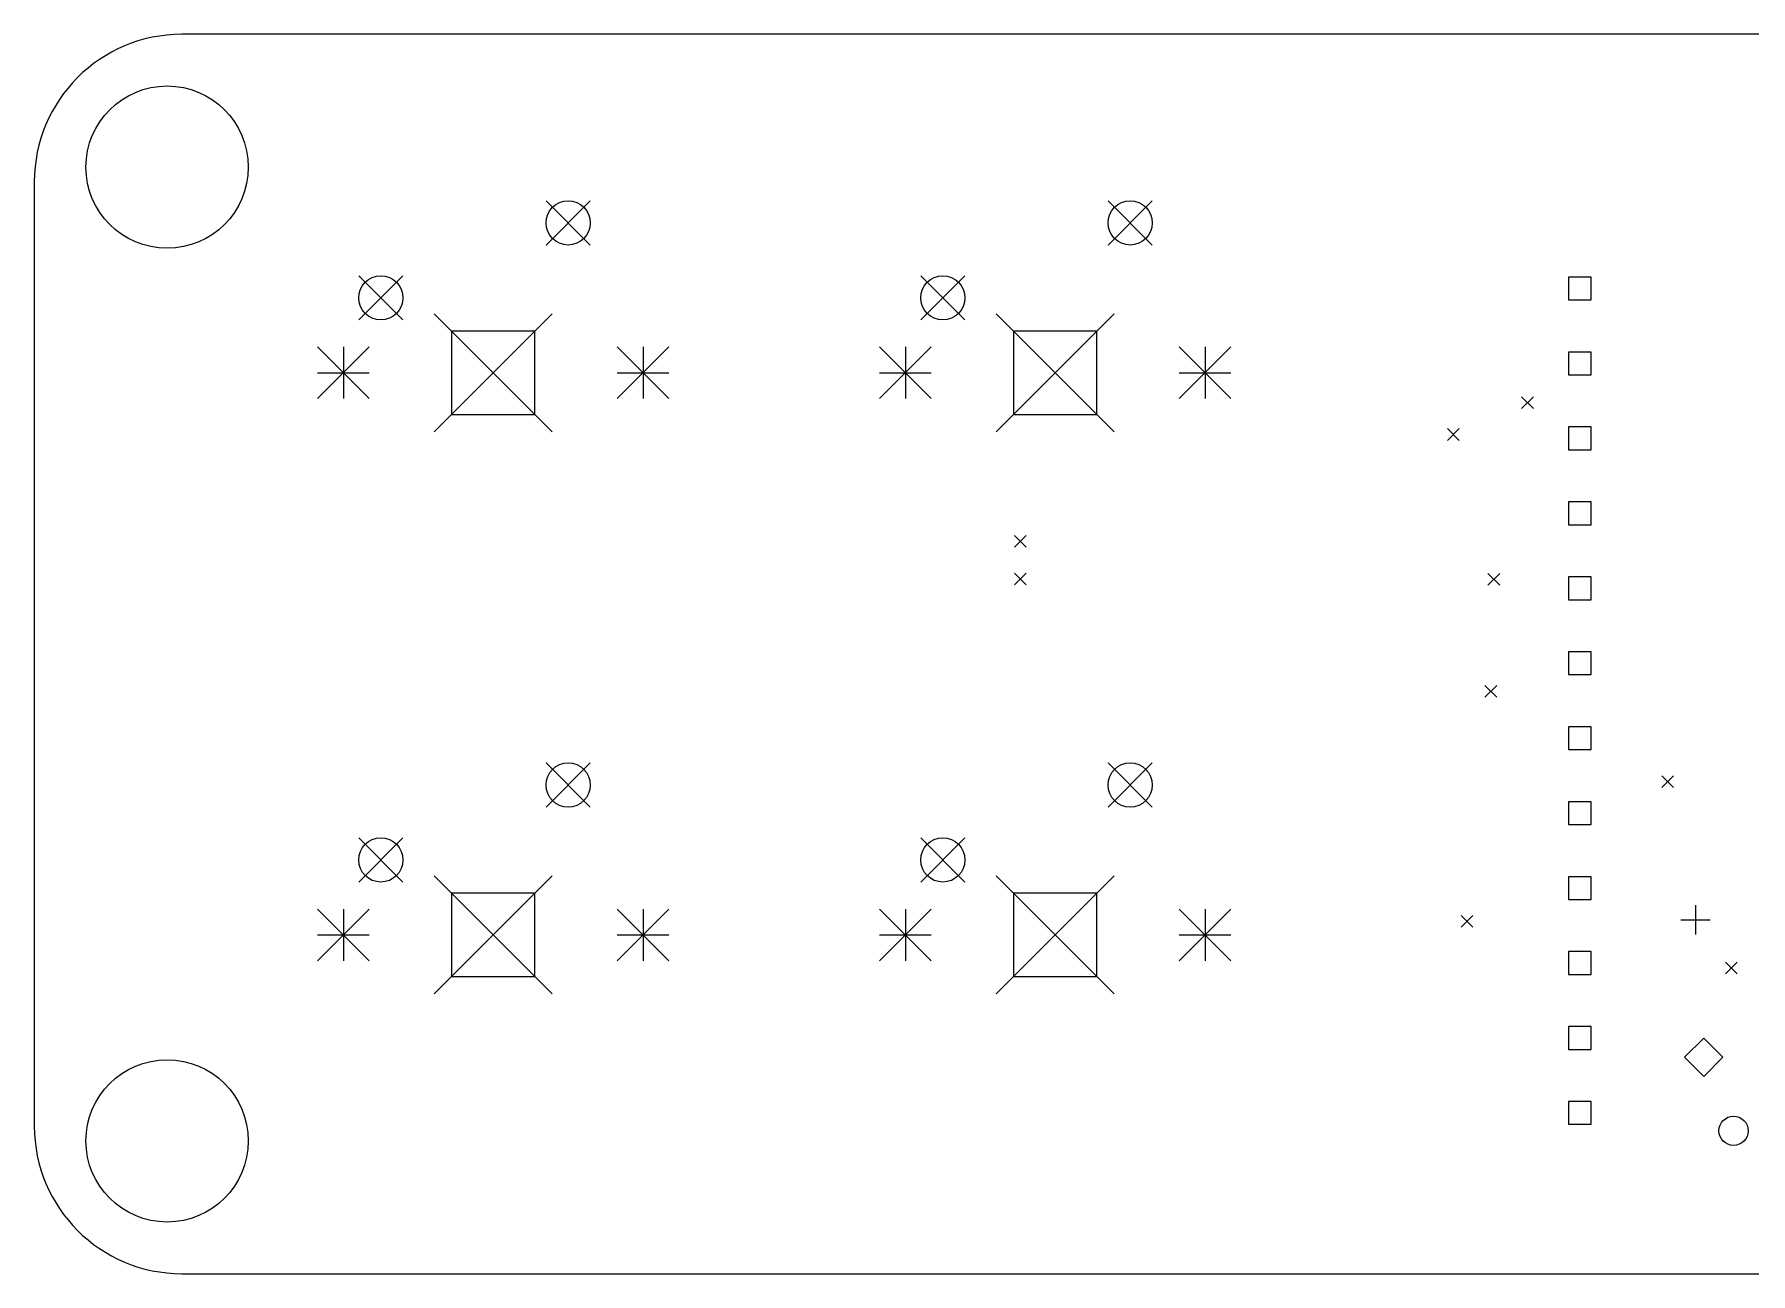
# Model space of a CAD drawing. Extents: x 91 to 214, y -148 to -79.
# Drawn here: x 93.6 to 151.8, y -121.2 to -79.2 of the extents above; entities that cross this region are included whole.
import ezdxf

# ---------------------------------------------------------------- set-up
doc = ezdxf.new("R2010")
doc.units = 0
doc.layers.add('BLACK', color=7, linetype='CONTINUOUS')

msp = doc.modelspace()

# ---------------------------------------------------------------- linework, layer by layer
at = {"layer": 'BLACK', "linetype": 'CONTINUOUS'}
for p, q in [((208.599, -79.2434), (98.5987, -79.2434)), ((93.5987, -84.2434), (93.5987, -116.243)), ((110.943, -84.8834), (112.443, -86.3834)), ((112.443, -84.8834), (110.943, -86.3834)), ((129.993, -84.8834), (131.493, -86.3834)), ((131.493, -84.8834), (129.993, -86.3834)), ((104.593, -87.4234), (106.093, -88.9234)), ((106.093, -87.4234), (104.593, -88.9234)), ((123.643, -87.4234), (125.143, -88.9234)), ((125.143, -87.4234), (123.643, -88.9234)), ((146.369, -87.4698), (145.597, -87.4698)), ((145.597, -87.4698), (145.597, -88.2421)), ((146.369, -88.2421), (146.369, -87.4698)), ((145.597, -88.2421), (146.369, -88.2421)), ((107.153, -88.7134), (111.153, -92.7134)), ((111.153, -88.7134), (107.153, -92.7134)), ((126.203, -88.7134), (130.203, -92.7134)), ((130.203, -88.7134), (126.203, -92.7134)), ((110.567, -89.2992), (107.739, -89.2992)), ((107.739, -89.2992), (107.739, -92.1277)), ((110.567, -92.1277), (110.567, -89.2992)), ((129.617, -89.2992), (126.789, -89.2992)), ((126.789, -89.2992), (126.789, -92.1277)), ((129.617, -92.1277), (129.617, -89.2992)), ((103.198, -89.8384), (104.948, -91.5884)), ((104.948, -89.8384), (103.198, -91.5884)), ((104.073, -89.8384), (104.073, -91.5884)), ((113.358, -89.8384), (115.108, -91.5884)), ((115.108, -89.8384), (113.358, -91.5884)), ((114.233, -89.8384), (114.233, -91.5884)), ((122.248, -89.8384), (123.998, -91.5884)), ((123.998, -89.8384), (122.248, -91.5884)), ((123.123, -89.8384), (123.123, -91.5884)), ((132.408, -89.8384), (134.158, -91.5884)), ((134.158, -89.8384), (132.408, -91.5884)), ((133.283, -89.8384), (133.283, -91.5884)), ((146.369, -90.0098), (145.597, -90.0098)), ((145.597, -90.0098), (145.597, -90.7821)), ((146.369, -90.7821), (146.369, -90.0098)), ((103.198, -90.7134), (104.948, -90.7134)), ((113.358, -90.7134), (115.108, -90.7134)), ((122.248, -90.7134), (123.998, -90.7134)), ((132.408, -90.7134), (134.158, -90.7134)), ((145.597, -90.7821), (146.369, -90.7821)), ((144.009, -91.5234), (144.409, -91.9234)), ((144.409, -91.5234), (144.009, -91.9234)), ((107.739, -92.1277), (110.567, -92.1277)), ((126.789, -92.1277), (129.617, -92.1277)), ((141.497, -92.6034), (141.897, -93.0034)), ((141.897, -92.6034), (141.497, -93.0034)), ((146.369, -92.5498), (145.597, -92.5498)), ((145.597, -92.5498), (145.597, -93.3221)), ((146.369, -93.3221), (146.369, -92.5498)), ((145.597, -93.3221), (146.369, -93.3221)), ((146.369, -95.0898), (145.597, -95.0898)), ((145.597, -95.0898), (145.597, -95.8621)), ((146.369, -95.8621), (146.369, -95.0898)), ((145.597, -95.8621), (146.369, -95.8621)), ((126.819, -96.2234), (127.219, -96.6234)), ((127.219, -96.2234), (126.819, -96.6234)), ((126.819, -97.5034), (127.219, -97.9034)), ((127.219, -97.5034), (126.819, -97.9034)), ((142.869, -97.5134), (143.269, -97.9134)), ((143.269, -97.5134), (142.869, -97.9134)), ((146.369, -97.6298), (145.597, -97.6298)), ((145.597, -97.6298), (145.597, -98.4021)), ((146.369, -98.4021), (146.369, -97.6298)), ((145.597, -98.4021), (146.369, -98.4021)), ((146.369, -100.17), (145.597, -100.17)), ((145.597, -100.17), (145.597, -100.942)), ((146.369, -100.942), (146.369, -100.17)), ((145.597, -100.942), (146.369, -100.942)), ((142.767, -101.308), (143.167, -101.708)), ((143.167, -101.308), (142.767, -101.708)), ((146.369, -102.71), (145.597, -102.71)), ((145.597, -102.71), (145.597, -103.482)), ((146.369, -103.482), (146.369, -102.71)), ((145.597, -103.482), (146.369, -103.482)), ((110.943, -103.933), (112.443, -105.433)), ((112.443, -103.933), (110.943, -105.433)), ((129.993, -103.933), (131.493, -105.433)), ((131.493, -103.933), (129.993, -105.433)), ((148.759, -104.373), (149.159, -104.773)), ((149.159, -104.373), (148.759, -104.773)), ((146.369, -105.25), (145.597, -105.25)), ((145.597, -105.25), (145.597, -106.022)), ((146.369, -106.022), (146.369, -105.25)), ((145.597, -106.022), (146.369, -106.022)), ((104.593, -106.473), (106.093, -107.973)), ((106.093, -106.473), (104.593, -107.973)), ((123.643, -106.473), (125.143, -107.973)), ((125.143, -106.473), (123.643, -107.973)), ((107.153, -107.763), (111.153, -111.763)), ((111.153, -107.763), (107.153, -111.763)), ((126.203, -107.763), (130.203, -111.763)), ((130.203, -107.763), (126.203, -111.763)), ((146.369, -107.79), (145.597, -107.79)), ((145.597, -107.79), (145.597, -108.562)), ((146.369, -108.562), (146.369, -107.79)), ((110.567, -108.349), (107.739, -108.349)), ((107.739, -108.349), (107.739, -111.178)), ((110.567, -111.178), (110.567, -108.349)), ((129.617, -108.349), (126.789, -108.349)), ((126.789, -108.349), (126.789, -111.178)), ((129.617, -111.178), (129.617, -108.349)), ((145.597, -108.562), (146.369, -108.562)), ((149.903, -108.751), (149.903, -109.751)), ((103.198, -108.888), (104.948, -110.638)), ((104.948, -108.888), (103.198, -110.638)), ((104.073, -108.888), (104.073, -110.638)), ((113.358, -108.888), (115.108, -110.638)), ((115.108, -108.888), (113.358, -110.638)), ((114.233, -108.888), (114.233, -110.638)), ((122.248, -108.888), (123.998, -110.638)), ((123.998, -108.888), (122.248, -110.638)), ((123.123, -108.888), (123.123, -110.638)), ((132.408, -108.888), (134.158, -110.638)), ((134.158, -108.888), (132.408, -110.638)), ((133.283, -108.888), (133.283, -110.638)), ((141.959, -109.103), (142.359, -109.503)), ((142.359, -109.103), (141.959, -109.503)), ((149.403, -109.251), (150.403, -109.251)), ((103.198, -109.763), (104.948, -109.763)), ((113.358, -109.763), (115.108, -109.763)), ((122.248, -109.763), (123.998, -109.763)), ((132.408, -109.763), (134.158, -109.763)), ((146.369, -110.33), (145.597, -110.33)), ((145.597, -110.33), (145.597, -111.102)), ((146.369, -111.102), (146.369, -110.33)), ((145.597, -111.102), (146.369, -111.102)), ((150.919, -110.683), (151.319, -111.083)), ((151.319, -110.683), (150.919, -111.083)), ((107.739, -111.178), (110.567, -111.178)), ((126.789, -111.178), (129.617, -111.178)), ((146.369, -112.87), (145.597, -112.87)), ((145.597, -112.87), (145.597, -113.642)), ((146.369, -113.642), (146.369, -112.87)), ((150.185, -113.261), (149.535, -113.911)), ((150.835, -113.911), (150.185, -113.261)), ((145.597, -113.642), (146.369, -113.642)), ((149.535, -113.911), (150.185, -114.561)), ((150.185, -114.561), (150.835, -113.911)), ((146.369, -115.41), (145.597, -115.41)), ((145.597, -115.41), (145.597, -116.182)), ((146.369, -116.182), (146.369, -115.41)), ((145.597, -116.182), (146.369, -116.182)), ((98.5987, -121.243), (208.599, -121.243))]:
    msp.add_line(p, q, dxfattribs=at)
at = {"layer": 'BLACK'}
for centre, radius in [((98.0987, -83.7434), 2.75), ((111.693, -85.6334), 0.75), ((130.743, -85.6334), 0.75), ((105.343, -88.1734), 0.75), ((124.393, -88.1734), 0.75), ((111.693, -104.683), 0.75), ((130.743, -104.683), 0.75), ((105.343, -107.223), 0.75), ((124.393, -107.223), 0.75), ((98.0987, -116.743), 2.75), ((151.195, -116.401), 0.495)]:
    msp.add_circle(centre, radius, dxfattribs=at)
for centre, start, end in [((98.5987, -84.2434), 90, 180), ((98.5987, -116.243), -180, -90)]:
    msp.add_arc(centre, 5, start, end, dxfattribs=at)

doc.saveas('drawing.dxf')
